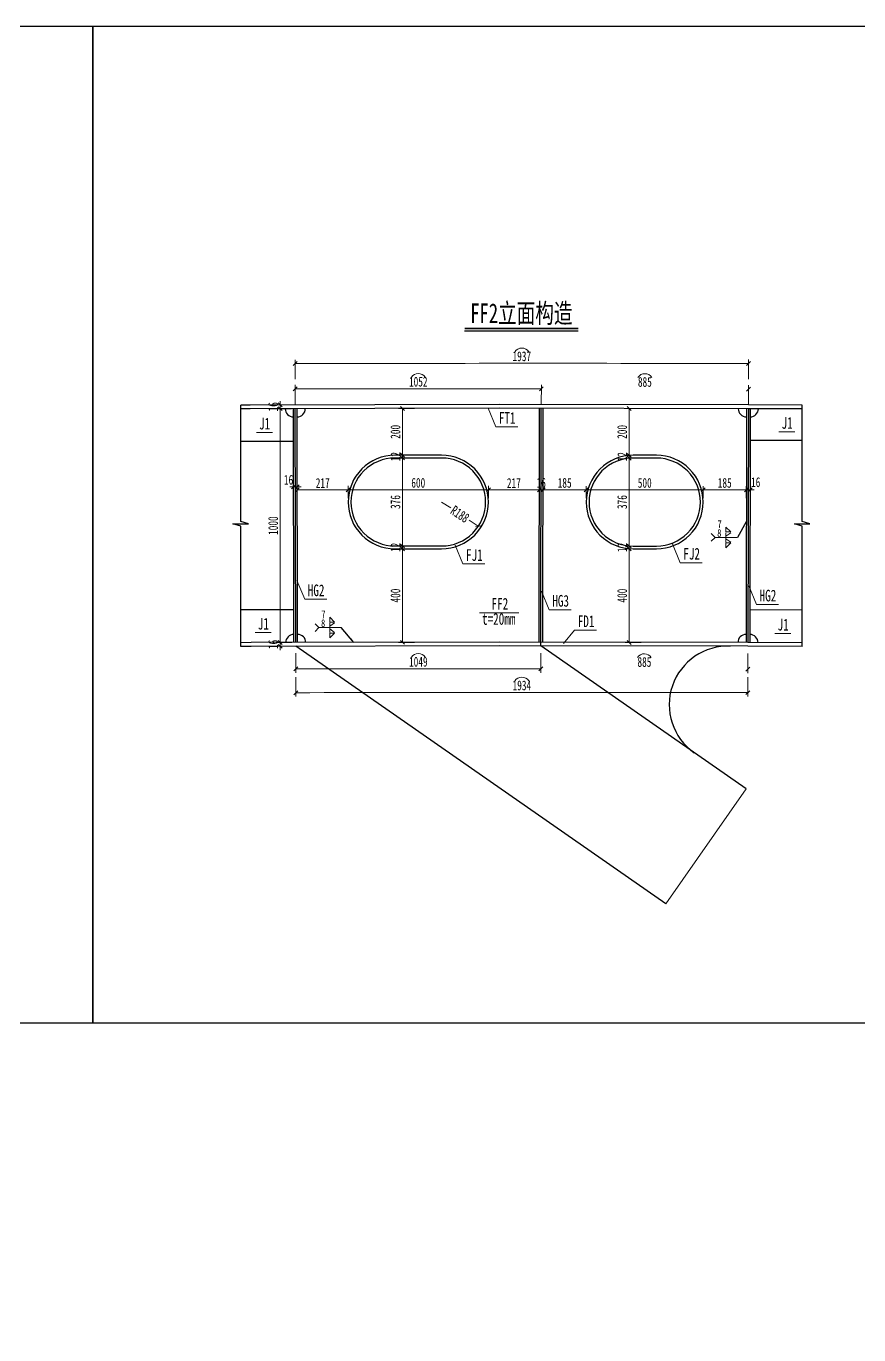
# Model space of a CAD drawing. Header units: millimetres. Extents: x -60009 to 63758, y -2164 to 95433.
# Drawn here: x 18898 to 22459, y 63072 to 68668 of the extents above; entities that cross this region are included whole.
import ezdxf
from ezdxf.enums import TextEntityAlignment as Align

# ---------------------------------------------------------------- set-up
doc = ezdxf.new("R2010")
doc.units = ezdxf.units.MM
doc.layers.get('Defpoints').update_dxf_attribs({"color": 8})
for name, color, linetype, lineweight in [('Dim', 4, 'Continuous', 15), ('文字', 7, 'Continuous', 15), ('标注线及字体', 2, 'Continuous', 15), ('桥 构造粗实', 1, 'Continuous', 30), ('细实线', 4, 'Continuous', 15), ('钢板粗线', 1, 'Continuous', 25)]:
    doc.layers.add(name, color=color, linetype=linetype, lineweight=lineweight)
doc.layers.add('Text', color=4, linetype='Continuous')
doc.styles.add('111', font='仿宋_GB2312.TTF', dxfattribs={"width": 0.7})
doc.styles.add('BM_Dim', font='仿宋_GB2312.TTF', dxfattribs={"width": 0.85})
doc.styles.add('SMEDI', font='仿宋_GB2312.TTF', dxfattribs={"width": 0.75})
doc.styles.get("Standard").update_dxf_attribs({"font": '仿宋_GB2312.TTF'})
doc.dimstyles.new('200', dxfattribs={"dimscale": 0, "dimtxt": 2.5, "dimasz": 1, "dimexe": 1, "dimexo": 1, "dimgap": 0.6, "dimtad": 1, "dimdec": 0, "dimdsep": 46, "dimtxsty": '111', "dimblk": 'OBLIQUE', "dimcen": 0, "dimclrd": 4, "dimclre": 4, "dimclrt": 4, "dimadec": 1, "dimazin": 2, "dimtfac": 1, "dimtdec": 0, "dimtix": 1, "dimtmove": 2, "dimatfit": 3, "dimfxl": 4, "dimfxlon": 1, "dimtolj": 1, "dimlwd": -1, "dimlwe": -1, "dimarcsym": 0})
doc.dimstyles.new('MSteel_1.0_1.0', dxfattribs={"dimtxt": 3, "dimasz": 1.2, "dimexe": 1, "dimexo": 1, "dimgap": 1, "dimtad": 3, "dimtoh": 1, "dimdec": 0, "dimzin": 0, "dimdsep": 46, "dimtxsty": 'Standard', "dimblk": 'ARCHTICK', "dimcen": 0.09, "dimclrd": 3, "dimclre": 3, "dimadec": 0, "dimazin": 0, "dimtfac": 1, "dimtdec": 4, "dimtofl": 0, "dimtmove": 0, "dimatfit": 3, "dimfxl": 1, "dimtolj": 1, "dimtzin": 0, "dimarcsym": 0})

# ---------------------------------------------------------------- blocks, each defined once
blk = doc.blocks.new('_Oblique')
at = {"color": 0, "linetype": 'ByBlock', "lineweight": -2}
blk.add_line((-0.5, -0.5), (0.5, 0.5), dxfattribs=at)
blk = doc.blocks.new('*D268')
at = {"layer": 'Defpoints', "color": 0, "transparency": 16777216}
for p in [(21340.5, 67226), (20048.8, 67032), (21986.2, 67032), (20050.7, 66032), (21984.6, 66032)]:
    blk.add_point(p, dxfattribs=at)
at = {"layer": '细实线', "color": 4, "transparency": 16777216}
for p, q in [((20048.5, 67158.3), (20048.4, 67241.6)), ((21986.4, 67158.6), (21986.6, 67242))]:
    blk.add_line(p, q, dxfattribs=at)
blk.add_arc((21112.8, -476868.1), 544094.1, 89.907986, 90.112082, dxfattribs=at)
at = {"layer": '细实线', "color": 4, "transparency": 16777216, "xscale": 16.66666666666666, "yscale": 16.66666666666666, "zscale": 16.66666666666666}
for p, rotation in [((20048.4, 67225), 180.1120819061233), ((21986.5, 67225.3), 359.9079856405726)]:
    blk.add_blockref('_Oblique', p, dxfattribs=dict(at, rotation=rotation))
at = {"layer": '细实线', "color": 4, "transparency": 16777216, "insert": (21017.5, 67255.8), "char_height": 41.67, "attachment_point": 5, "rotation": 0.01, "style": '111'}
blk.add_mtext('1937', dxfattribs=at)
blk = doc.blocks.new('*D269')
at = {"layer": 'Defpoints', "color": 0, "transparency": 16777216}
for p in [(20048.8, 67032), (21986.2, 67032), (20050.7, 66032), (21984.6, 66032), (21339.9, 65818.6)]:
    blk.add_point(p, dxfattribs=at)
at = {"layer": '细实线', "color": 4, "transparency": 16777216}
for p, q in [((20051, 65884.3), (20051.2, 65800.9)), ((21984.4, 65884.6), (21984.3, 65801.3))]:
    blk.add_line(p, q, dxfattribs=at)
blk.add_arc((21112.8, -476868.1), 542686.8, 89.907986, 90.112082, dxfattribs=at)
at = {"layer": '细实线', "color": 4, "transparency": 16777216, "xscale": 16.66666666666666, "yscale": 16.66666666666666, "zscale": 16.66666666666666}
for p, rotation in [((20051.2, 65817.6), 180.1120819061233), ((21984.3, 65817.9), 359.9079856405726)]:
    blk.add_blockref('_Oblique', p, dxfattribs=dict(at, rotation=rotation))
at = {"layer": '细实线', "color": 4, "transparency": 16777216, "insert": (21017.7, 65848.5), "char_height": 41.67, "attachment_point": 5, "rotation": 0.01, "style": '111'}
blk.add_mtext('1934', dxfattribs=at)
blk = doc.blocks.new('*D270')
at = {"layer": 'Defpoints', "color": 0, "transparency": 16777216}
for p in [(21100.9, 67033.4), (20048.8, 67032), (20050.7, 66032), (21099.3, 66017.4), (20866.3, 65919.9)]:
    blk.add_point(p, dxfattribs=at)
at = {"layer": '细实线', "color": 4, "transparency": 16777216}
for p, q in [((20050.8, 65986.1), (20051, 65902.8)), ((21099.2, 65986.3), (21099.1, 65903))]:
    blk.add_line(p, q, dxfattribs=at)
blk.add_arc((20626.6, -228334.4), 294254.4, 89.907986, 90.112082, dxfattribs=at)
at = {"layer": '细实线', "color": 4, "transparency": 16777216, "xscale": 16.66666666666666, "yscale": 16.66666666666666, "zscale": 16.66666666666666}
for p, rotation in [((20051, 65919.4), 180.1120819061233), ((21099.1, 65919.6), 359.9079856429328)]:
    blk.add_blockref('_Oblique', p, dxfattribs=dict(at, rotation=rotation))
at = {"layer": '细实线', "color": 4, "transparency": 16777216, "insert": (20575, 65949.8), "char_height": 41.67, "attachment_point": 5, "rotation": 0.01, "style": '111'}
blk.add_mtext('1049', dxfattribs=at)
blk = doc.blocks.new('*D271')
at = {"layer": 'Defpoints', "color": 0, "transparency": 16777216}
for p in [(21100.9, 67033.4), (21986.2, 67032), (21984.6, 66032), (21099.3, 66017.4), (21099.2, 65919.6)]:
    blk.add_point(p, dxfattribs=at)
at = {"layer": '细实线', "color": 4, "transparency": 16777216}
for p, q in [((21099.2, 65986.3), (21099.1, 65903)), ((21984.6, 65984.9), (21984.4, 65901.5))]:
    blk.add_line(p, q, dxfattribs=at)
blk.add_arc((-34515894092.1, -21492456430780), 21492484212182.8, 89.907985640573, 89.907985642933, dxfattribs=at)
at = {"layer": '细实线', "color": 4, "transparency": 16777216, "xscale": 16.66666666666666, "yscale": 16.66666666666666, "zscale": 16.66666666666666}
for p, rotation in [((21099.1, 65919.6), 179.9079856429328), ((21984.4, 65918.2), 359.9079856405726)]:
    blk.add_blockref('_Oblique', p, dxfattribs=dict(at, rotation=rotation))
at = {"layer": '细实线', "color": 4, "transparency": 16777216, "insert": (21541.8, 65948.7), "char_height": 41.67, "attachment_point": 5, "rotation": 359.908, "style": '111'}
blk.add_mtext('885', dxfattribs=at)
blk = doc.blocks.new('*D272')
at = {"layer": 'Defpoints', "color": 0, "transparency": 16777216}
for p in [(20488.4, 67117.4), (21100.9, 67033.4), (20048.8, 67032), (20050.7, 66032), (21099.3, 66017.4)]:
    blk.add_point(p, dxfattribs=at)
at = {"layer": '细实线', "color": 4, "transparency": 16777216}
for p, q in [((20048.7, 67050.2), (20048.6, 67133.5)), ((21100.9, 67050.4), (21101.1, 67133.7))]:
    blk.add_line(p, q, dxfattribs=at)
blk.add_arc((20626.6, -228334.4), 295451.8, 89.907986, 90.112082, dxfattribs=at)
at = {"layer": '细实线', "color": 4, "transparency": 16777216, "xscale": 16.66666666666666, "yscale": 16.66666666666666, "zscale": 16.66666666666666}
for p, rotation in [((20048.6, 67116.9), 180.1120819061233), ((21101.1, 67117), 359.9079856429328)]:
    blk.add_blockref('_Oblique', p, dxfattribs=dict(at, rotation=rotation))
at = {"layer": '细实线', "color": 4, "transparency": 16777216, "insert": (20574.8, 67147.2), "char_height": 41.67, "attachment_point": 5, "rotation": 0.01, "style": '111'}
blk.add_mtext('1052', dxfattribs=at)
blk = doc.blocks.new('*D273')
at = {"layer": 'Defpoints', "color": 0, "transparency": 16777216}
for p in [(21101.2, 67117), (21100.9, 67033.4), (21986.2, 67032), (21984.6, 66032), (21099.3, 66017.4)]:
    blk.add_point(p, dxfattribs=at)
at = {"layer": '细实线', "color": 4, "transparency": 16777216}
for p, q in [((21100.9, 67050.4), (21101.1, 67133.7)), ((21986.3, 67049), (21986.4, 67132.3))]:
    blk.add_line(p, q, dxfattribs=at)
blk.add_arc((-34515894092.1, -21492456430780), 21492484213380.2, 89.907985640573, 89.907985642933, dxfattribs=at)
at = {"layer": '细实线', "color": 4, "transparency": 16777216, "xscale": 16.66666666666666, "yscale": 16.66666666666666, "zscale": 16.66666666666666}
for p, rotation in [((21101.1, 67117), 179.9079856429328), ((21986.4, 67115.6), 359.9079856405726)]:
    blk.add_blockref('_Oblique', p, dxfattribs=dict(at, rotation=rotation))
at = {"layer": '细实线', "color": 4, "transparency": 16777216, "insert": (21543.8, 67146.2), "char_height": 41.67, "attachment_point": 5, "rotation": 359.908, "style": '111'}
blk.add_mtext('885', dxfattribs=at)
blk = doc.blocks.new('*D274')
at = {"layer": 'Defpoints', "color": 0, "transparency": 16777216}
for p in [(19984.3, 67048), (20048.8, 67048), (20048.8, 67032)]:
    blk.add_point(p, dxfattribs=at)
at = {"layer": '细实线', "color": 4, "transparency": 16777216}
for p, q in [((20032.1, 67048), (19967.7, 67048)), ((19984.3, 67048), (19984.3, 67064.7)), ((19984.3, 67032), (19984.3, 67048)), ((20032.1, 67032), (19967.7, 67032)), ((19984.3, 67032), (19984.3, 67015.3))]:
    blk.add_line(p, q, dxfattribs=at)
at = {"layer": '细实线', "color": 4, "transparency": 16777216, "xscale": 16.66666666666666, "yscale": 16.66666666666666, "zscale": 16.66666666666666}
for p, rotation in [((19984.3, 67048), 270), ((19984.3, 67032), 90)]:
    blk.add_blockref('_Oblique', p, dxfattribs=dict(at, rotation=rotation))
at = {"layer": '细实线', "color": 4, "transparency": 16777216, "insert": (19954.5, 67040), "char_height": 41.67, "attachment_point": 5, "rotation": 90, "style": '111'}
blk.add_mtext('\\A1;16', dxfattribs=at)
blk = doc.blocks.new('*D275')
at = {"layer": 'Defpoints', "color": 0, "transparency": 16777216}
for p in [(19984.3, 66032), (20050.7, 66032), (20050.7, 66016)]:
    blk.add_point(p, dxfattribs=at)
at = {"layer": '细实线', "color": 4, "transparency": 16777216}
for p, q in [((20034.1, 66032), (19967.7, 66032)), ((19984.3, 66032), (19984.3, 66048.7)), ((19984.3, 66016), (19984.3, 66032)), ((20034.1, 66016), (19967.7, 66016)), ((19984.3, 66016), (19984.3, 65999.3))]:
    blk.add_line(p, q, dxfattribs=at)
at = {"layer": '细实线', "color": 4, "transparency": 16777216, "xscale": 16.66666666666666, "yscale": 16.66666666666666, "zscale": 16.66666666666666}
for p, rotation in [((19984.3, 66032), 270), ((19984.3, 66016), 90)]:
    blk.add_blockref('_Oblique', p, dxfattribs=dict(at, rotation=rotation))
at = {"layer": '细实线', "color": 4, "transparency": 16777216, "insert": (19954.5, 66024), "char_height": 41.67, "attachment_point": 5, "rotation": 90, "style": '111'}
blk.add_mtext('\\A1;16', dxfattribs=at)
blk = doc.blocks.new('*D276')
at = {"layer": 'Defpoints', "color": 0, "transparency": 16777216}
for p in [(20048.8, 67032), (19984.3, 66032), (20050.7, 66032)]:
    blk.add_point(p, dxfattribs=at)
at = {"layer": '细实线', "color": 4, "transparency": 16777216}
for p, q in [((20032.1, 67032), (19967.7, 67032)), ((19984.3, 67032), (19984.3, 66032)), ((20034.1, 66032), (19967.7, 66032))]:
    blk.add_line(p, q, dxfattribs=at)
at = {"layer": '细实线', "color": 4, "transparency": 16777216, "xscale": 16.66666666666666, "yscale": 16.66666666666666, "zscale": 16.66666666666666}
for p, rotation in [((19984.3, 67032), 90), ((19984.3, 66032), 270)]:
    blk.add_blockref('_Oblique', p, dxfattribs=dict(at, rotation=rotation))
at = {"layer": '细实线', "color": 4, "transparency": 16777216, "insert": (19954.5, 66532), "char_height": 41.67, "attachment_point": 5, "rotation": 90, "style": '111'}
blk.add_mtext('\\A1;1000', dxfattribs=at)
blk = doc.blocks.new('*D277')
at = {"layer": 'Defpoints', "color": 0, "transparency": 16777216}
for p in [(21108.6, 66685), (21092.6, 66633.4), (21108.6, 66633.4)]:
    blk.add_point(p, dxfattribs=at)
at = {"layer": '细实线', "color": 4, "transparency": 16777216}
for p, q in [((21092.6, 66650.1), (21092.6, 66701.6)), ((21108.6, 66650.1), (21108.6, 66701.6)), ((21092.6, 66685), (21075.9, 66685)), ((21092.6, 66685), (21108.6, 66685)), ((21108.6, 66685), (21125.3, 66685))]:
    blk.add_line(p, q, dxfattribs=at)
at = {"layer": '细实线', "color": 4, "transparency": 16777216, "xscale": 16.66666666666666, "yscale": 16.66666666666666, "zscale": 16.66666666666666}
blk.add_blockref('_Oblique', (21092.6, 66685), dxfattribs=at)
at = {"layer": '细实线', "color": 4, "transparency": 16777216, "xscale": 16.66666666666666, "yscale": 16.66666666666666, "zscale": 16.66666666666666, "rotation": 180}
blk.add_blockref('_Oblique', (21108.6, 66685), dxfattribs=at)
at = {"layer": '细实线', "color": 4, "transparency": 16777216, "insert": (21100.6, 66714.8), "char_height": 41.67, "attachment_point": 5, "style": '111'}
blk.add_mtext('\\A1;16', dxfattribs=at)
blk = doc.blocks.new('*D278')
at = {"layer": 'Defpoints', "color": 0, "transparency": 16777216}
for p in [(21993.9, 66685), (21977.9, 66632), (21993.9, 66632)]:
    blk.add_point(p, dxfattribs=at)
at = {"layer": '细实线', "color": 4, "transparency": 16777216}
for p, q in [((21977.9, 66648.7), (21977.9, 66701.7)), ((21993.9, 66648.7), (21993.9, 66701.7)), ((21977.9, 66685), (21961.2, 66685)), ((21977.9, 66685), (21993.9, 66685)), ((21993.9, 66685), (22010.6, 66685))]:
    blk.add_line(p, q, dxfattribs=at)
at = {"layer": '细实线', "color": 4, "transparency": 16777216, "xscale": 16.66666666666666, "yscale": 16.66666666666666, "zscale": 16.66666666666666}
blk.add_blockref('_Oblique', (21977.9, 66685), dxfattribs=at)
at = {"layer": '细实线', "color": 4, "transparency": 16777216, "xscale": 16.66666666666666, "yscale": 16.66666666666666, "zscale": 16.66666666666666, "rotation": 180}
blk.add_blockref('_Oblique', (21993.9, 66685), dxfattribs=at)
at = {"layer": '细实线', "color": 4, "transparency": 16777216, "insert": (22017.6, 66717.6), "char_height": 41.67, "attachment_point": 5, "style": '111'}
blk.add_mtext('\\A1;16', dxfattribs=at)
blk = doc.blocks.new('*D279')
at = {"layer": 'Defpoints', "color": 0, "transparency": 16777216}
for p in [(20041.6, 66697.4), (20041.6, 66627.9), (20057.6, 66631.3)]:
    blk.add_point(p, dxfattribs=at)
at = {"layer": '细实线', "color": 4, "transparency": 16777216}
for p, q in [((20041.6, 66697.4), (20024.9, 66697.4)), ((20041.6, 66644.6), (20041.6, 66714.1)), ((20057.6, 66697.4), (20041.6, 66697.4)), ((20057.6, 66647.9), (20057.6, 66714.1)), ((20057.6, 66697.4), (20074.2, 66697.4))]:
    blk.add_line(p, q, dxfattribs=at)
at = {"layer": '细实线', "color": 4, "transparency": 16777216, "xscale": 16.66666666666666, "yscale": 16.66666666666666, "zscale": 16.66666666666666}
blk.add_blockref('_Oblique', (20041.6, 66697.4), dxfattribs=at)
at = {"layer": '细实线', "color": 4, "transparency": 16777216, "xscale": 16.66666666666666, "yscale": 16.66666666666666, "zscale": 16.66666666666666, "rotation": 180}
blk.add_blockref('_Oblique', (20057.6, 66697.4), dxfattribs=at)
at = {"layer": '细实线', "color": 4, "transparency": 16777216, "insert": (20020.2, 66727.8), "char_height": 41.67, "attachment_point": 5, "style": '111'}
blk.add_mtext('\\A1;16', dxfattribs=at)
blk = doc.blocks.new('_ArchTick')
at = {"color": 0, "linetype": 'ByBlock', "const_width": 0.15}
blk.add_lwpolyline([(-0.5, -0.5), (0.5, 0.5)], dxfattribs=at)
blk = doc.blocks.new('半融透2')
at = {"layer": 'Dim'}
for p, q in [((0, 0), (-5.71, 0)), ((-2.95, 0.34), (-1.72, 1.21)), ((-2.95, -0.34), (-1.72, -1.21))]:
    blk.add_line(p, q, dxfattribs=at)
for points in [[(-6.71, -1), (-5.71, 0), (-6.71, 1)], [(-2.95, -1.21), (-2.95, 0), (-2.95, 1.21)]]:
    blk.add_lwpolyline(points, dxfattribs=at)
for points in [[(-1.72, 1.41), (-2.95, 1.41), (-2.95, 2.65)], [(-1.72, -1.41), (-2.95, -1.41), (-2.95, -2.65)]]:
    blk.add_lwpolyline(points, close=True, dxfattribs=at)
at = {"layer": 'Text', "style": 'SMEDI', "width": 0.75}
blk.add_text('7', height=2, dxfattribs=at).set_placement((-5.1, 3.42), align=Align.MIDDLE_LEFT)
blk = doc.blocks.new('*D517')
at = {"layer": 'Defpoints', "color": 0, "transparency": 16777216}
for p in [(20507.2, 67033), (20574.8, 67033), (20574.8, 66833)]:
    blk.add_point(p, dxfattribs=at)
at = {"layer": '细实线', "color": 4, "transparency": 16777216}
for p, q in [((20558.2, 67033), (20490.5, 67033)), ((20507.2, 66833), (20507.2, 67033)), ((20558.2, 66833), (20490.5, 66833))]:
    blk.add_line(p, q, dxfattribs=at)
at = {"layer": '细实线', "color": 4, "transparency": 16777216, "xscale": 16.66666666666666, "yscale": 16.66666666666666, "zscale": 16.66666666666666}
for p, rotation in [((20507.2, 67033), 90), ((20507.2, 66833), 270)]:
    blk.add_blockref('_Oblique', p, dxfattribs=dict(at, rotation=rotation))
at = {"layer": '细实线', "color": 4, "transparency": 16777216, "insert": (20477.4, 66933), "char_height": 41.67, "attachment_point": 5, "rotation": 90, "style": '111'}
blk.add_mtext('\\A1;200', dxfattribs=at)
blk = doc.blocks.new('*D518')
at = {"layer": 'Defpoints', "color": 0, "transparency": 16777216}
for p in [(20507.2, 66821), (20574.8, 66833), (20574.8, 66821)]:
    blk.add_point(p, dxfattribs=at)
at = {"layer": '细实线', "color": 4, "transparency": 16777216}
for p, q in [((20558.2, 66833), (20490.5, 66833)), ((20558.2, 66821), (20490.5, 66821)), ((20507.2, 66833), (20507.2, 66849.7)), ((20507.2, 66833), (20507.2, 66821)), ((20507.2, 66821), (20507.2, 66804.4))]:
    blk.add_line(p, q, dxfattribs=at)
at = {"layer": '细实线', "color": 4, "transparency": 16777216, "xscale": 16.66666666666666, "yscale": 16.66666666666666, "zscale": 16.66666666666666}
for p, rotation in [((20507.2, 66833), 270), ((20507.2, 66821), 90)]:
    blk.add_blockref('_Oblique', p, dxfattribs=dict(at, rotation=rotation))
at = {"layer": '细实线', "color": 4, "transparency": 16777216, "insert": (20477.8, 66827), "char_height": 41.67, "attachment_point": 5, "rotation": 90, "style": '111'}
blk.add_mtext('\\A1;12', dxfattribs=at)
blk = doc.blocks.new('*D519')
at = {"layer": 'Defpoints', "color": 0, "transparency": 16777216}
for p in [(20574.8, 66821), (20507.2, 66445), (20574.8, 66445)]:
    blk.add_point(p, dxfattribs=at)
at = {"layer": '细实线', "color": 4, "transparency": 16777216}
for p, q in [((20558.2, 66821), (20490.5, 66821)), ((20507.2, 66821), (20507.2, 66445)), ((20558.2, 66445), (20490.5, 66445))]:
    blk.add_line(p, q, dxfattribs=at)
at = {"layer": '细实线', "color": 4, "transparency": 16777216, "xscale": 16.66666666666666, "yscale": 16.66666666666666, "zscale": 16.66666666666666}
for p, rotation in [((20507.2, 66821), 90), ((20507.2, 66445), 270)]:
    blk.add_blockref('_Oblique', p, dxfattribs=dict(at, rotation=rotation))
at = {"layer": '细实线', "color": 4, "transparency": 16777216, "insert": (20477.4, 66633), "char_height": 41.67, "attachment_point": 5, "rotation": 90, "style": '111'}
blk.add_mtext('\\A1;376', dxfattribs=at)
blk = doc.blocks.new('*D520')
at = {"layer": 'Defpoints', "color": 0, "transparency": 16777216}
for p in [(20507.2, 66433), (20574.8, 66445), (20574.8, 66433)]:
    blk.add_point(p, dxfattribs=at)
at = {"layer": '细实线', "color": 4, "transparency": 16777216}
for p, q in [((20558.2, 66445), (20490.5, 66445)), ((20558.2, 66433), (20490.5, 66433)), ((20507.2, 66445), (20507.2, 66461.7)), ((20507.2, 66445), (20507.2, 66433)), ((20507.2, 66433), (20507.2, 66416.4))]:
    blk.add_line(p, q, dxfattribs=at)
at = {"layer": '细实线', "color": 4, "transparency": 16777216, "xscale": 16.66666666666666, "yscale": 16.66666666666666, "zscale": 16.66666666666666}
for p, rotation in [((20507.2, 66445), 270), ((20507.2, 66433), 90)]:
    blk.add_blockref('_Oblique', p, dxfattribs=dict(at, rotation=rotation))
at = {"layer": '细实线', "color": 4, "transparency": 16777216, "insert": (20477.8, 66439), "char_height": 41.67, "attachment_point": 5, "rotation": 90, "style": '111'}
blk.add_mtext('\\A1;12', dxfattribs=at)
blk = doc.blocks.new('*D521')
at = {"layer": 'Defpoints', "color": 0, "transparency": 16777216}
for p in [(20574.8, 66433), (20507.2, 66033), (20574.8, 66033)]:
    blk.add_point(p, dxfattribs=at)
at = {"layer": '细实线', "color": 4, "transparency": 16777216}
for p, q in [((20558.2, 66433), (20490.5, 66433)), ((20507.2, 66433), (20507.2, 66033)), ((20558.2, 66033), (20490.5, 66033))]:
    blk.add_line(p, q, dxfattribs=at)
at = {"layer": '细实线', "color": 4, "transparency": 16777216, "xscale": 16.66666666666666, "yscale": 16.66666666666666, "zscale": 16.66666666666666}
for p, rotation in [((20507.2, 66433), 90), ((20507.2, 66033), 270)]:
    blk.add_blockref('_Oblique', p, dxfattribs=dict(at, rotation=rotation))
at = {"layer": '细实线', "color": 4, "transparency": 16777216, "insert": (20477.4, 66233), "char_height": 41.67, "attachment_point": 5, "rotation": 90, "style": '111'}
blk.add_mtext('\\A1;400', dxfattribs=at)
blk = doc.blocks.new('*D526')
at = {"layer": 'Defpoints', "color": 0, "transparency": 16777216}
for p in [(21544.2, 66432.7), (21476.6, 66032.7), (21544.2, 66032.7)]:
    blk.add_point(p, dxfattribs=at)
at = {"layer": '细实线', "color": 4, "transparency": 16777216}
for p, q in [((21527.6, 66432.7), (21459.9, 66432.7)), ((21476.6, 66432.7), (21476.6, 66032.7)), ((21527.6, 66032.7), (21459.9, 66032.7))]:
    blk.add_line(p, q, dxfattribs=at)
at = {"layer": '细实线', "color": 4, "transparency": 16777216, "xscale": 16.66666666666666, "yscale": 16.66666666666666, "zscale": 16.66666666666666}
for p, rotation in [((21476.6, 66432.7), 90), ((21476.6, 66032.7), 270)]:
    blk.add_blockref('_Oblique', p, dxfattribs=dict(at, rotation=rotation))
at = {"layer": '细实线', "color": 4, "transparency": 16777216, "insert": (21446.8, 66232.7), "char_height": 41.67, "attachment_point": 5, "rotation": 90, "style": '111'}
blk.add_mtext('\\A1;400', dxfattribs=at)
blk = doc.blocks.new('*D524')
at = {"layer": 'Defpoints', "color": 0, "transparency": 16777216}
for p in [(21544.2, 66820.7), (21476.6, 66444.7), (21544.2, 66444.7)]:
    blk.add_point(p, dxfattribs=at)
at = {"layer": '细实线', "color": 4, "transparency": 16777216}
for p, q in [((21527.6, 66820.7), (21459.9, 66820.7)), ((21476.6, 66820.7), (21476.6, 66444.7)), ((21527.6, 66444.7), (21459.9, 66444.7))]:
    blk.add_line(p, q, dxfattribs=at)
at = {"layer": '细实线', "color": 4, "transparency": 16777216, "xscale": 16.66666666666666, "yscale": 16.66666666666666, "zscale": 16.66666666666666}
for p, rotation in [((21476.6, 66820.7), 90), ((21476.6, 66444.7), 270)]:
    blk.add_blockref('_Oblique', p, dxfattribs=dict(at, rotation=rotation))
at = {"layer": '细实线', "color": 4, "transparency": 16777216, "insert": (21446.8, 66632.7), "char_height": 41.67, "attachment_point": 5, "rotation": 90, "style": '111'}
blk.add_mtext('\\A1;376', dxfattribs=at)
blk = doc.blocks.new('*D522')
at = {"layer": 'Defpoints', "color": 0, "transparency": 16777216}
for p in [(21476.6, 67032.7), (21544.2, 67032.7), (21544.2, 66832.7)]:
    blk.add_point(p, dxfattribs=at)
at = {"layer": '细实线', "color": 4, "transparency": 16777216}
for p, q in [((21527.6, 67032.7), (21459.9, 67032.7)), ((21476.6, 66832.7), (21476.6, 67032.7)), ((21527.6, 66832.7), (21459.9, 66832.7))]:
    blk.add_line(p, q, dxfattribs=at)
at = {"layer": '细实线', "color": 4, "transparency": 16777216, "xscale": 16.66666666666666, "yscale": 16.66666666666666, "zscale": 16.66666666666666}
for p, rotation in [((21476.6, 67032.7), 90), ((21476.6, 66832.7), 270)]:
    blk.add_blockref('_Oblique', p, dxfattribs=dict(at, rotation=rotation))
at = {"layer": '细实线', "color": 4, "transparency": 16777216, "insert": (21446.8, 66932.7), "char_height": 41.67, "attachment_point": 5, "rotation": 90, "style": '111'}
blk.add_mtext('\\A1;200', dxfattribs=at)
blk = doc.blocks.new('*D525')
at = {"layer": 'Defpoints', "color": 0, "transparency": 16777216}
for p in [(21476.6, 66432.7), (21544.2, 66444.7), (21544.2, 66432.7)]:
    blk.add_point(p, dxfattribs=at)
at = {"layer": '细实线', "color": 4, "transparency": 16777216}
for p, q in [((21527.6, 66444.7), (21459.9, 66444.7)), ((21527.6, 66432.7), (21459.9, 66432.7)), ((21476.6, 66444.7), (21476.6, 66461.4)), ((21476.6, 66444.7), (21476.6, 66432.7)), ((21476.6, 66432.7), (21476.6, 66416))]:
    blk.add_line(p, q, dxfattribs=at)
at = {"layer": '细实线', "color": 4, "transparency": 16777216, "xscale": 16.66666666666666, "yscale": 16.66666666666666, "zscale": 16.66666666666666}
for p, rotation in [((21476.6, 66444.7), 270), ((21476.6, 66432.7), 90)]:
    blk.add_blockref('_Oblique', p, dxfattribs=dict(at, rotation=rotation))
at = {"layer": '细实线', "color": 4, "transparency": 16777216, "insert": (21447.2, 66438.7), "char_height": 41.67, "attachment_point": 5, "rotation": 90, "style": '111'}
blk.add_mtext('\\A1;12', dxfattribs=at)
blk = doc.blocks.new('*D523')
at = {"layer": 'Defpoints', "color": 0, "transparency": 16777216}
for p in [(21476.6, 66820.7), (21544.2, 66832.7), (21544.2, 66820.7)]:
    blk.add_point(p, dxfattribs=at)
at = {"layer": '细实线', "color": 4, "transparency": 16777216}
for p, q in [((21527.6, 66832.7), (21459.9, 66832.7)), ((21527.6, 66820.7), (21459.9, 66820.7)), ((21476.6, 66832.7), (21476.6, 66849.4)), ((21476.6, 66832.7), (21476.6, 66820.7)), ((21476.6, 66820.7), (21476.6, 66804))]:
    blk.add_line(p, q, dxfattribs=at)
at = {"layer": '细实线', "color": 4, "transparency": 16777216, "xscale": 16.66666666666666, "yscale": 16.66666666666666, "zscale": 16.66666666666666}
for p, rotation in [((21476.6, 66832.7), 270), ((21476.6, 66820.7), 90)]:
    blk.add_blockref('_Oblique', p, dxfattribs=dict(at, rotation=rotation))
at = {"layer": '细实线', "color": 4, "transparency": 16777216, "insert": (21447.2, 66826.7), "char_height": 41.67, "attachment_point": 5, "rotation": 90, "style": '111'}
blk.add_mtext('\\A1;12', dxfattribs=at)
blk = doc.blocks.new('*D527')
at = {"layer": 'Defpoints', "color": 0, "transparency": 16777216}
for p in [(21092.3, 66685), (20874.8, 66633), (21092.3, 66632.7)]:
    blk.add_point(p, dxfattribs=at)
at = {"layer": '细实线', "color": 4, "transparency": 16777216}
for p, q in [((20874.8, 66649.7), (20874.8, 66701.6)), ((21092.3, 66649.3), (21092.3, 66701.6)), ((20874.8, 66685), (21092.3, 66685))]:
    blk.add_line(p, q, dxfattribs=at)
at = {"layer": '细实线', "color": 4, "transparency": 16777216, "xscale": 16.66666666666666, "yscale": 16.66666666666666, "zscale": 16.66666666666666, "rotation": 180}
blk.add_blockref('_Oblique', (20874.8, 66685), dxfattribs=at)
at = {"layer": '细实线', "color": 4, "transparency": 16777216, "xscale": 16.66666666666666, "yscale": 16.66666666666666, "zscale": 16.66666666666666}
blk.add_blockref('_Oblique', (21092.3, 66685), dxfattribs=at)
at = {"layer": '细实线', "color": 4, "transparency": 16777216, "insert": (20983.6, 66714.3), "char_height": 41.67, "attachment_point": 5, "style": '111'}
blk.add_mtext('\\A1;217', dxfattribs=at)
blk = doc.blocks.new('*D528')
at = {"layer": 'Defpoints', "color": 0, "transparency": 16777216}
for p in [(20274.8, 66685), (20274.8, 66633), (20874.8, 66633)]:
    blk.add_point(p, dxfattribs=at)
at = {"layer": '细实线', "color": 4, "transparency": 16777216}
for p, q in [((20274.8, 66649.7), (20274.8, 66701.6)), ((20874.8, 66649.7), (20874.8, 66701.6)), ((20874.8, 66685), (20274.8, 66685))]:
    blk.add_line(p, q, dxfattribs=at)
at = {"layer": '细实线', "color": 4, "transparency": 16777216, "xscale": 16.66666666666666, "yscale": 16.66666666666666, "zscale": 16.66666666666666, "rotation": 180}
blk.add_blockref('_Oblique', (20274.8, 66685), dxfattribs=at)
at = {"layer": '细实线', "color": 4, "transparency": 16777216, "xscale": 16.66666666666666, "yscale": 16.66666666666666, "zscale": 16.66666666666666}
blk.add_blockref('_Oblique', (20874.8, 66685), dxfattribs=at)
at = {"layer": '细实线', "color": 4, "transparency": 16777216, "insert": (20574.8, 66714.8), "char_height": 41.67, "attachment_point": 5, "style": '111'}
blk.add_mtext('\\A1;600', dxfattribs=at)
blk = doc.blocks.new('*D529')
at = {"layer": 'Defpoints', "color": 0, "transparency": 16777216}
for p in [(20057.6, 66685), (20057.6, 66631.3), (20274.8, 66633)]:
    blk.add_point(p, dxfattribs=at)
at = {"layer": '细实线', "color": 4, "transparency": 16777216}
for p, q in [((20057.6, 66647.9), (20057.6, 66701.6)), ((20274.8, 66649.7), (20274.8, 66701.6)), ((20274.8, 66685), (20057.6, 66685))]:
    blk.add_line(p, q, dxfattribs=at)
at = {"layer": '细实线', "color": 4, "transparency": 16777216, "xscale": 16.66666666666666, "yscale": 16.66666666666666, "zscale": 16.66666666666666, "rotation": 180}
blk.add_blockref('_Oblique', (20057.6, 66685), dxfattribs=at)
at = {"layer": '细实线', "color": 4, "transparency": 16777216, "xscale": 16.66666666666666, "yscale": 16.66666666666666, "zscale": 16.66666666666666}
blk.add_blockref('_Oblique', (20274.8, 66685), dxfattribs=at)
at = {"layer": '细实线', "color": 4, "transparency": 16777216, "insert": (20166.2, 66714.3), "char_height": 41.67, "attachment_point": 5, "style": '111'}
blk.add_mtext('\\A1;217', dxfattribs=at)
blk = doc.blocks.new('*D530')
at = {"layer": 'Defpoints', "color": 0, "transparency": 16777216}
for p in [(20674.8, 66633), (20831.4, 66529)]:
    blk.add_point(p, dxfattribs=at)
at = {"layer": '细实线', "color": 4, "transparency": 16777216}
for p, q in [((20713.5, 66607.4), (20674.8, 66633)), ((20792.8, 66554.7), (20831.4, 66529))]:
    blk.add_line(p, q, dxfattribs=at)
at = {"layer": '细实线', "color": 4, "transparency": 16777216, "xscale": 16.66666666666666, "yscale": 16.66666666666666, "zscale": 16.66666666666666, "rotation": 326.4129953042393}
blk.add_blockref('_Oblique', (20831.4, 66529), dxfattribs=at)
at = {"layer": '细实线', "color": 4, "transparency": 16777216, "insert": (20753.1, 66581), "char_height": 41.67, "attachment_point": 5, "rotation": 326.413, "style": '111'}
blk.add_mtext('\\A1;R188', dxfattribs=at)
blk = doc.blocks.new('*D531')
at = {"layer": 'Defpoints', "color": 0, "transparency": 16777216}
for p in [(21108.3, 66684.7), (21108.3, 66632.7), (21293.2, 66632.7)]:
    blk.add_point(p, dxfattribs=at)
at = {"layer": '细实线', "color": 4, "transparency": 16777216}
for p, q in [((21108.3, 66649.4), (21108.3, 66701.4)), ((21293.2, 66649.4), (21293.2, 66701.4)), ((21293.2, 66684.7), (21108.3, 66684.7))]:
    blk.add_line(p, q, dxfattribs=at)
at = {"layer": '细实线', "color": 4, "transparency": 16777216, "xscale": 16.66666666666666, "yscale": 16.66666666666666, "zscale": 16.66666666666666, "rotation": 180}
blk.add_blockref('_Oblique', (21108.3, 66684.7), dxfattribs=at)
at = {"layer": '细实线', "color": 4, "transparency": 16777216, "xscale": 16.66666666666666, "yscale": 16.66666666666666, "zscale": 16.66666666666666}
blk.add_blockref('_Oblique', (21293.2, 66684.7), dxfattribs=at)
at = {"layer": '细实线', "color": 4, "transparency": 16777216, "insert": (21200.7, 66714.5), "char_height": 41.67, "attachment_point": 5, "style": '111'}
blk.add_mtext('\\A1;185', dxfattribs=at)
blk = doc.blocks.new('*D532')
at = {"layer": 'Defpoints', "color": 0, "transparency": 16777216}
for p in [(21793.2, 66684.7), (21293.2, 66632.7), (21793.2, 66632.7)]:
    blk.add_point(p, dxfattribs=at)
at = {"layer": '细实线', "color": 4, "transparency": 16777216}
for p, q in [((21293.2, 66649.4), (21293.2, 66701.4)), ((21793.2, 66649.4), (21793.2, 66701.4)), ((21293.2, 66684.7), (21793.2, 66684.7))]:
    blk.add_line(p, q, dxfattribs=at)
at = {"layer": '细实线', "color": 4, "transparency": 16777216, "xscale": 16.66666666666666, "yscale": 16.66666666666666, "zscale": 16.66666666666666, "rotation": 180}
blk.add_blockref('_Oblique', (21293.2, 66684.7), dxfattribs=at)
at = {"layer": '细实线', "color": 4, "transparency": 16777216, "xscale": 16.66666666666666, "yscale": 16.66666666666666, "zscale": 16.66666666666666}
blk.add_blockref('_Oblique', (21793.2, 66684.7), dxfattribs=at)
at = {"layer": '细实线', "color": 4, "transparency": 16777216, "insert": (21543.2, 66714.5), "char_height": 41.67, "attachment_point": 5, "style": '111'}
blk.add_mtext('\\A1;500', dxfattribs=at)
blk = doc.blocks.new('*D533')
at = {"layer": 'Defpoints', "color": 0, "transparency": 16777216}
for p in [(21977.6, 66684.7), (21792.7, 66632.7), (21977.6, 66632.7)]:
    blk.add_point(p, dxfattribs=at)
at = {"layer": '细实线', "color": 4, "transparency": 16777216}
for p, q in [((21792.7, 66649.4), (21792.7, 66701.4)), ((21977.6, 66649.4), (21977.6, 66701.4)), ((21792.7, 66684.7), (21977.6, 66684.7))]:
    blk.add_line(p, q, dxfattribs=at)
at = {"layer": '细实线', "color": 4, "transparency": 16777216, "xscale": 16.66666666666666, "yscale": 16.66666666666666, "zscale": 16.66666666666666, "rotation": 180}
blk.add_blockref('_Oblique', (21792.7, 66684.7), dxfattribs=at)
at = {"layer": '细实线', "color": 4, "transparency": 16777216, "xscale": 16.66666666666666, "yscale": 16.66666666666666, "zscale": 16.66666666666666}
blk.add_blockref('_Oblique', (21977.6, 66684.7), dxfattribs=at)
at = {"layer": '细实线', "color": 4, "transparency": 16777216, "insert": (21885.2, 66714.5), "char_height": 41.67, "attachment_point": 5, "style": '111'}
blk.add_mtext('\\A1;185', dxfattribs=at)

msp = doc.modelspace()

# ---------------------------------------------------------------- linework, layer by layer
at = {"color": 4}
msp.add_line((20772.9, 67364.9), (21258.9, 67364.9), dxfattribs=at)
at = {"color": 6, "const_width": 6}
msp.add_lwpolyline([(20772.9, 67374.9), (21258.9, 67374.9)], dxfattribs=at)
at = {"color": 4}
for points in [[(19815.8, 66015.4), (19815.8, 66530.1), (19782.5, 66540.1), (19849.1, 66540.1), (19815.8, 66550.1), (19815.8, 66563.4), (19815.8, 67047.4)], [(22216.3, 66014.8), (22216.3, 66530.1), (22182.9, 66540.1), (22249.6, 66540.1), (22216.3, 66550.1), (22216.3, 66563.4), (22216.3, 67046.8)]]:
    msp.add_lwpolyline(points, dxfattribs=at)
at = {"layer": 'Defpoints'}
for p, q in [((21099.3, 66017.4), (21100.9, 67033.4)), ((20050.7, 66032), (20048.8, 67032)), ((21986.2, 67032), (21984.6, 66032))]:
    msp.add_line(p, q, dxfattribs=at)
for points in [[(12766.5, 68667.5), (19183.2, 68667.5), (19183.2, 64404.2), (12766.5, 64404.2)], [(19183.2, 68667.5), (25599.8, 68667.5), (25599.8, 64404.2), (19183.2, 64404.2)]]:
    msp.add_lwpolyline(points, close=True, dxfattribs=at)
at = {"layer": '桥 构造粗实', "color": 8}
for p, q in [((21633.9, 64914.6), (20050.7, 66016)), ((21976.5, 65407.2), (21099.3, 66017.4))]:
    msp.add_line(p, q, dxfattribs=at)
msp.add_arc((21897.8, 65766.4), 250, 87.0842, 235.1738, dxfattribs=at)
at = {"layer": '细实线'}
for p, q in [((20906.4, 66954.3), (20873.4, 67034.4)), ((19882.7, 66930), (19951, 66930)), ((20906.4, 66954.3), (21000.4, 66954.3)), ((22116.8, 66932.8), (22185.1, 66932.8)), ((20765.7, 66368.2), (20732.7, 66448.2)), ((21695, 66373.6), (21662, 66453.7)), ((20765.7, 66368.2), (20859.8, 66368.2)), ((21695, 66373.6), (21789.1, 66373.6)), ((20089.2, 66217.3), (20056.2, 66297.4)), ((21134.8, 66172.4), (21101.8, 66252.4)), ((22021.1, 66194.8), (21988.1, 66274.9)), ((20089.2, 66217.3), (20183.2, 66217.3)), ((22021.1, 66194.8), (22115.2, 66194.8)), ((20837.2, 66159.8), (21005.4, 66159.8)), ((21134.8, 66172.4), (21228.9, 66172.4)), ((21243.5, 66085), (21195.9, 66028.2)), ((21243.5, 66085), (21337.6, 66085)), ((19877.3, 66074.4), (19945.7, 66074.4)), ((22099.7, 66070.4), (22168.1, 66070.4))]:
    msp.add_line(p, q, dxfattribs=at)
at = {"layer": '细实线', "color": 8}
msp.add_line((21976.5, 65407.2), (21633.9, 64914.6), dxfattribs=at)
at = {"layer": '细实线'}
for centre, start, end in [((21017.5, 67255.8), 33.7371, 146.2643), ((20574.8, 67147.2), 33.4625, 146.4363), ((21543.8, 67146.2), 33.906, 145.9928), ((20575, 65949.8), 34.1935, 145.6744), ((21541.8, 65948.7), 34.1309, 145.737), ((21017.7, 65848.5), 33.7847, 146.1978)]:
    msp.add_arc(centre, 35.5, start, end, dxfattribs=at)
at = {"layer": '钢板粗线'}
for p, q in [((21091.3, 66033.4), (21092.9, 67033.4)), ((21107.3, 66033.4), (21108.9, 67033.4)), ((20042.7, 66032), (20040.8, 67032)), ((20058.7, 66032), (20056.8, 67032)), ((21978.2, 67032), (21976.6, 66032)), ((21994.2, 67032), (21992.6, 66032))]:
    msp.add_line(p, q, dxfattribs=at)
for points in [[(22216.4, 67046.8), (21987.2, 67048), (20922.3, 67049.7), (19856, 67047.6), (19815.7, 67047.4)], [(22216.3, 67030.8), (21987.1, 67032), (20922.3, 67033.7), (19856, 67031.6), (19815.8, 67031.4)], [(20041, 66892), (19856.5, 66891.6), (19816.6, 66891.4)], [(22216.3, 66896.2), (21994, 66895.8)], [(20042.5, 66172), (19859.2, 66171.6), (19815, 66171.4)], [(22217, 66170.8), (21992.9, 66171.9)], [(22216.3, 66030.8), (21983.7, 66032), (20922.4, 66033.7), (19859.7, 66031.6), (19815.8, 66031.4)], [(22216.2, 66014.8), (21983.7, 66016), (20922.4, 66017.7), (19859.8, 66015.6), (19815.9, 66015.4)]]:
    msp.add_lwpolyline(points, dxfattribs=at)
for points in [[(20674.8, 66433, 0.414214), (20874.8, 66633, 0.414214), (20674.8, 66833), (20474.8, 66833, 0.414214), (20274.8, 66633, 0.414214), (20474.8, 66433)], [(20674.8, 66445, 0.414214), (20862.8, 66633, 0.414214), (20674.8, 66821), (20474.8, 66821, 0.414214), (20286.8, 66633, 0.414214), (20474.8, 66445)], [(21593.2, 66432.7, 0.414214), (21793.2, 66632.7, 0.414214), (21593.2, 66832.7), (21493.2, 66832.7, 0.414214), (21293.2, 66632.7, 0.414214), (21493.2, 66432.7)], [(21593.2, 66444.7, 0.414214), (21781.2, 66632.7, 0.414214), (21593.2, 66820.7), (21493.2, 66820.7, 0.414214), (21305.2, 66632.7, 0.414214), (21493.2, 66444.7)]]:
    msp.add_lwpolyline(points, format="xyb", close=True, dxfattribs=at)
for centre, start, end in [((20040.8, 67032), 180.1121, 270.1121), ((20056.8, 67032), 270.1121, 0.1121), ((21978.2, 67032), 179.908, 269.9161), ((21994.2, 67032), 269.908, 359.6618), ((20042.7, 66032), 90.1121, 180.1121), ((20058.7, 66032), 0.1121, 90.1121), ((21976.6, 66032), 89.908, 179.9027), ((21992.6, 66032), 359.6566, 89.908)]:
    msp.add_arc(centre, 35, start, end, dxfattribs=at)

# ---------------------------------------------------------------- block references
at = {"layer": '细实线', "xscale": 16.66666666666666, "yscale": 16.66666666666666, "zscale": 16.66666666666666}
for p in [(21939.5, 66481.6), (20245.4, 66095.9)]:
    msp.add_blockref('半融透2', p, dxfattribs=at)

# ---------------------------------------------------------------- texts
at = {"layer": 'Text', "color": 0, "style": 'SMEDI', "width": 0.75}
for p in [(21853.2, 66500.6), (20159.1, 66114.9)]:
    msp.add_text('8', height=33.3, dxfattribs=at).set_placement(p, align=Align.MIDDLE_LEFT)
at = {"layer": '文字', "style": 'BM_Dim', "width": 0.7}
for s, p in [('J1', (19917.9, 66928.2)), ('FT1', (20955.2, 66952.5)), ('J1', (22152, 66930.9)), ('FJ1', (20814.5, 66366.3)), ('FJ2', (21743.8, 66371.8)), ('HG2', (20138, 66215.4)), ('HG2', (22070, 66192.9)), ('FF2', (20923.7, 66157.9)), ('HG3', (21183.6, 66170.5)), ('J1', (19912.5, 66072.5)), ('t=20mm', (20918.7, 66093.1)), ('FD1', (21292.4, 66083.1)), ('J1', (22134.9, 66068.5))]:
    msp.add_text(s, height=50, dxfattribs=at).set_placement(p, align=Align.BOTTOM_CENTER)
at = {"layer": '标注线及字体', "color": 0, "style": '111', "width": 0.7}
msp.add_text('FF2立面构造', height=83.33, dxfattribs=at).set_placement((21015.7, 67442.3), align=Align.MIDDLE)

# ---------------------------------------------------------------- dimensions: what is measured, and where the dimension line sits
at = {"layer": '细实线'}
for base, line1, line2, text, picture, middle in [((21340.5, 67226), ((20050.7, 66032), (20048.8, 67032)), ((21986.2, 67032), (21984.6, 66032)), '1937', '*D268', (21017.5, 67255.8)), ((21101.2, 67117), ((21099.3, 66017.4), (21100.9, 67033.4)), ((21986.2, 67032), (21984.6, 66032)), '885', '*D273', (21543.8, 67146.2)), ((20488.4, 67117.4), ((20050.7, 66032), (20048.8, 67032)), ((21099.3, 66017.4), (21100.9, 67033.4)), '1052', '*D272', (20574.8, 67147.2)), ((21099.2, 65919.6), ((21099.3, 66017.4), (21100.9, 67033.4)), ((21986.2, 67032), (21984.6, 66032)), '885', '*D271', (21541.8, 65948.7)), ((20866.3, 65919.9), ((20050.7, 66032), (20048.8, 67032)), ((21099.3, 66017.4), (21100.9, 67033.4)), '1049', '*D270', (20575, 65949.8)), ((21339.9, 65818.6), ((20050.7, 66032), (20048.8, 67032)), ((21986.2, 67032), (21984.6, 66032)), '1934', '*D269', (21017.7, 65848.5))]:
    dim = msp.add_angular_dim_2l(base=base, line1=line1, line2=line2, text=text, dimstyle='200', override={"dimscale": 16.666667, "dimtxsty": '111', "dimblk": 'Oblique'}, dxfattribs=at)
    dim.commit()
    dim.dimension.update_dxf_attribs({"geometry": picture, "text_midpoint": middle})
for base, p1, p2, override, picture, middle in [((19984.3, 67048), (20048.8, 67032), (20048.8, 67048), {"dimscale": 16.666667, "dimblk": 'Oblique'}, '*D274', (19954.5, 67040)), ((19984.3, 66032), (20048.8, 67032), (20050.7, 66032), {"dimscale": 16.666667, "dimblk": 'Oblique'}, '*D276', (19954.5, 66532)), ((20507.2, 67033), (20574.8, 66833), (20574.8, 67033), {"dimscale": 16.666667}, '*D517', (20477.4, 66933)), ((21476.6, 67032.7), (21544.2, 66832.7), (21544.2, 67032.7), {"dimscale": 16.666667}, '*D522', (21446.8, 66932.7)), ((20507.2, 66445), (20574.8, 66821), (20574.8, 66445), {"dimscale": 16.666667}, '*D519', (20477.4, 66633)), ((20507.2, 66821), (20574.8, 66833), (20574.8, 66821), {"dimscale": 16.666667}, '*D518', (20477.8, 66827)), ((21476.6, 66444.7), (21544.2, 66820.7), (21544.2, 66444.7), {"dimscale": 16.666667}, '*D524', (21446.8, 66632.7)), ((21476.6, 66820.7), (21544.2, 66832.7), (21544.2, 66820.7), {"dimscale": 16.666667}, '*D523', (21447.2, 66826.7)), ((20507.2, 66033), (20574.8, 66433), (20574.8, 66033), {"dimscale": 16.666667}, '*D521', (20477.4, 66233)), ((20507.2, 66433), (20574.8, 66445), (20574.8, 66433), {"dimscale": 16.666667}, '*D520', (20477.8, 66439)), ((21476.6, 66032.7), (21544.2, 66432.7), (21544.2, 66032.7), {"dimscale": 16.666667}, '*D526', (21446.8, 66232.7)), ((21476.6, 66432.7), (21544.2, 66444.7), (21544.2, 66432.7), {"dimscale": 16.666667}, '*D525', (21447.2, 66438.7)), ((19984.3, 66032), (20050.7, 66016), (20050.7, 66032), {"dimscale": 16.666667, "dimblk": 'Oblique'}, '*D275', (19954.5, 66024))]:
    dim = msp.add_linear_dim(base=base, p1=p1, p2=p2, angle=90, dimstyle='200', override=override, dxfattribs=at)
    dim.commit()
    dim.dimension.update_dxf_attribs({"geometry": picture, "text_midpoint": middle})
dim = msp.add_linear_dim(base=(20041.6, 66697.4), p1=(20057.6, 66631.3), p2=(20041.6, 66627.9), dimstyle='200', override={"dimscale": 16.666667, "dimblk": 'Oblique'}, dxfattribs=at)
dim.commit()
dim.dimension.update_dxf_attribs({"geometry": '*D279', "text_midpoint": (20020.2, 66727.8), "dimtype": 160})
for base, p1, p2, picture, middle in [((20057.6, 66685), (20274.8, 66633), (20057.6, 66631.3), '*D529', (20166.2, 66714.3)), ((20274.8, 66685), (20874.8, 66633), (20274.8, 66633), '*D528', (20574.8, 66714.8)), ((21092.2744, 66684.9585), (20874.8304, 66633.0188), (21092.2744, 66632.6696), '*D527', (20983.5524, 66714.3279)), ((21108.3, 66684.7), (21293.2, 66632.7), (21108.3, 66632.7), '*D531', (21200.7, 66714.5)), ((21793.2, 66684.7), (21293.2, 66632.7), (21793.2, 66632.7), '*D532', (21543.2, 66714.5)), ((21977.6, 66684.7), (21792.7, 66632.7), (21977.6, 66632.7), '*D533', (21885.2, 66714.5))]:
    dim = msp.add_linear_dim(base=base, p1=p1, p2=p2, dimstyle='200', override={"dimscale": 16.666667}, dxfattribs=at)
    dim.commit()
    dim.dimension.update_dxf_attribs({"geometry": picture, "text_midpoint": middle})
dim = msp.add_aligned_dim(p1=(21092.6, 66633.4), p2=(21108.6, 66633.4), distance=51.6, dimstyle='200', override={"dimscale": 16.666667, "dimblk": 'Oblique'}, dxfattribs=at)
dim.commit()
dim.dimension.update_dxf_attribs({"geometry": '*D277', "text_midpoint": (21100.6, 66714.8)})
dim = msp.add_linear_dim(base=(21993.9, 66685), p1=(21977.9, 66632), p2=(21993.9, 66632), angle=0, dimstyle='200', override={"dimscale": 16.666667, "dimblk": 'Oblique'}, dxfattribs=at)
dim.commit()
dim.dimension.update_dxf_attribs({"geometry": '*D278', "text_midpoint": (22017.6, 66717.6), "dimtype": 161})
dim = msp.add_radius_dim(center=(20674.8, 66633), mpoint=(20831.4, 66529), dimstyle='200', override={"dimscale": 16.666667}, dxfattribs=at)
dim.commit()
dim.dimension.update_dxf_attribs({"geometry": '*D530', "text_midpoint": (20753.1, 66581), "dimtype": 164})

# ---------------------------------------------------------------- leaders
at = {"layer": 'Dim'}
for points in [[(21976.8, 66548.1), (21939.5, 66481.6)], [(20299.9, 66032.5), (20245.4, 66095.9)]]:
    msp.add_leader(points, dimstyle='MSteel_1.0_1.0', override={"dimscale": 16.666667, "dimclrd": 256}, dxfattribs=at)

doc.saveas('drawing.dxf')
